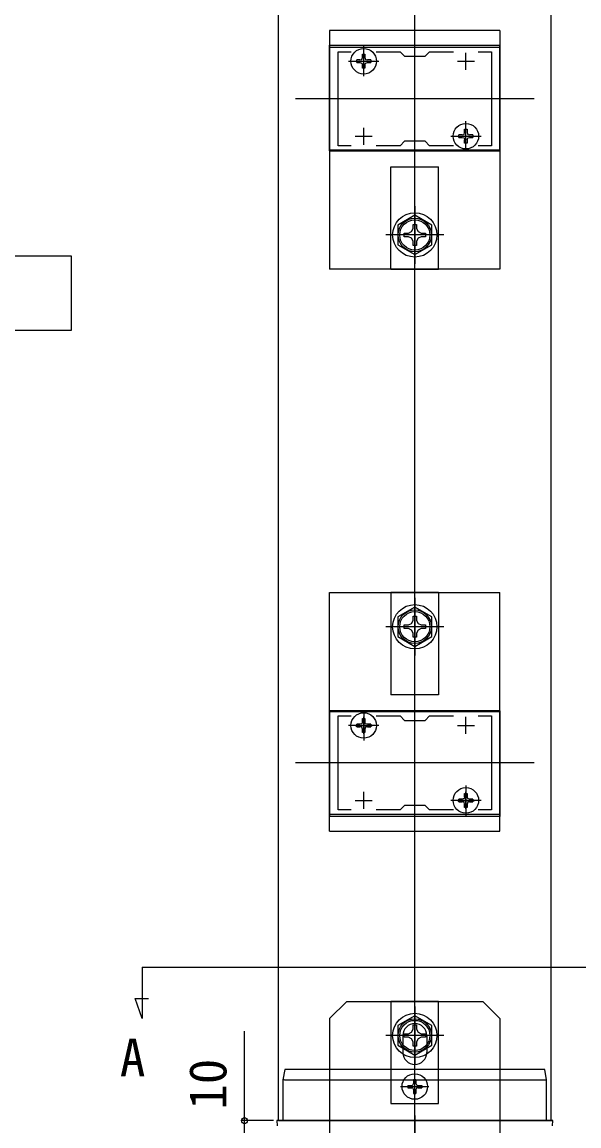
# Model space of a CAD drawing. Units: millimetres, scale not verified. Extents: x -875 to 875, y -1300 to 1293.
# Drawn here: x 14.7 to 178.2, y 183.8 to 507.9 of the extents above; entities that cross this region are included whole.
import ezdxf
from ezdxf.enums import TextEntityAlignment as Align

# ---------------------------------------------------------------- set-up
doc = ezdxf.new("R2010")
doc.units = ezdxf.units.MM
doc.header["$LTSCALE"] = 8
for name, color, linetype in [('0-2_USER1', 3, 'Continuous'), ('0-3_YKK_11', 7, 'Continuous'), ('0-4_YKK_12', 2, 'Continuous'), ('0-5_YKK_13', 4, 'Continuous'), ('0-6_YKK_D', 6, 'Continuous'), ('0-8_YSS_K', 3, 'Continuous')]:
    doc.layers.add(name, color=color, linetype=linetype)
doc.styles.add('ＭＳ ゴシック', font='')
doc.styles.get('ＭＳ ゴシック').set_extended_font_data('MS Gothic')

msp = doc.modelspace()

# ---------------------------------------------------------------- linework, layer by layer
at = {"layer": '0-2_USER1'}
msp.add_lwpolyline([(-62.941, 425.258), (-62.941, 439.258), (29.109, 439.258), (29.109, 417.376), (-62.941, 417.376)], close=True, dxfattribs=at)
at = {"layer": '0-3_YKK_11'}
for p, q in [((112.502, 496.4), (117.502, 496.4)), ((115.002, 493.9), (115.002, 498.9)), ((142.502, 496.4), (147.502, 496.4)), ((145.002, 493.9), (145.002, 498.9)), ((115.002, 471.9), (115.002, 476.9)), ((145.002, 471.9), (145.002, 476.9)), ((112.502, 474.4), (117.502, 474.4)), ((142.502, 474.4), (147.502, 474.4)), ((112.502, 301.4), (117.502, 301.4)), ((115.002, 298.9), (115.002, 303.9)), ((142.502, 301.4), (147.502, 301.4)), ((145.002, 298.9), (145.002, 303.9)), ((112.502, 279.4), (117.502, 279.4)), ((115.002, 276.9), (115.002, 281.9)), ((142.502, 279.4), (147.502, 279.4)), ((145.002, 276.9), (145.002, 281.9))]:
    msp.add_line(p, q, dxfattribs=at)
for points in [[(105.002, 470.4), (155.002, 470.4), (155.002, 500.4), (105.002, 500.4)], [(105.002, 275.4), (155.002, 275.4), (155.002, 305.4), (105.002, 305.4)]]:
    msp.add_lwpolyline(points, close=True, dxfattribs=at)
for points in [[(111.369, 471.6), (107.502, 471.6), (107.502, 499.2), (111.369, 499.2)], [(118.635, 499.2), (125.702, 499.2), (127.002, 497.9), (133.002, 497.9), (134.302, 499.2), (141.369, 499.2)], [(148.635, 499.2), (152.502, 499.2), (152.502, 471.6), (148.635, 471.6)], [(141.369, 471.6), (134.302, 471.6), (133.002, 472.9), (127.002, 472.9), (125.702, 471.6), (118.635, 471.6)], [(111.369, 276.6), (107.502, 276.6), (107.502, 304.2), (111.369, 304.2)], [(118.635, 304.2), (125.702, 304.2), (127.002, 302.9), (133.002, 302.9), (134.302, 304.2), (141.369, 304.2)], [(148.635, 304.2), (152.502, 304.2), (152.502, 276.6), (148.635, 276.6)], [(141.369, 276.6), (134.302, 276.6), (133.002, 277.9), (127.002, 277.9), (125.702, 276.6), (118.635, 276.6)]]:
    msp.add_lwpolyline(points, dxfattribs=at)
at = {"layer": '0-4_YKK_12'}
for p, q in [((90.002, 185.4), (90.002, 540.4)), ((170.002, 185.4), (170.002, 540.4)), ((165.002, 485.4), (95.002, 485.4)), ((165.002, 290.4), (95.002, 290.4)), ((50.002, 230.4), (50.002, 215.4)), ((50.002, 230.4), (200.002, 230.4)), ((90.002, 185.4), (170.202, 185.4))]:
    msp.add_line(p, q, dxfattribs=at)
msp.add_lwpolyline([(50.002, 215.4), (47.873, 221.25), (51.773, 221.25)], dxfattribs=at)
at = {"layer": '0-5_YKK_13'}
for p, q in [((155.002, 505.4), (155.002, 435.4)), ((115.002, 491.989), (115.002, 500.811)), ((155.002, 470.077), (155.002, 501.077)), ((110.562, 496.4), (119.441, 496.4)), ((112.952, 496.025), (112.952, 496.775)), ((113.902, 496.775), (112.952, 496.775)), ((112.952, 496.025), (113.902, 496.025)), ((114.627, 497.5), (114.627, 498.45)), ((114.627, 498.45), (115.377, 498.45)), ((115.377, 498.45), (115.377, 497.5)), ((115.377, 497.5), (115.532, 496.93)), ((115.377, 495.3), (115.532, 495.87)), ((115.532, 496.93), (116.102, 496.775)), ((115.532, 495.87), (116.102, 496.025)), ((117.052, 496.775), (116.102, 496.775)), ((116.102, 496.025), (117.052, 496.025)), ((117.052, 496.775), (117.052, 496.025)), ((114.627, 494.35), (114.627, 495.3)), ((115.377, 494.35), (114.627, 494.35)), ((115.377, 495.3), (115.377, 494.35)), ((144.627, 475.5), (144.627, 476.45)), ((144.627, 476.45), (145.377, 476.45)), ((145.002, 469.989), (145.002, 478.811)), ((145.377, 476.45), (145.377, 475.5)), ((140.562, 474.4), (149.441, 474.4)), ((142.952, 474.025), (142.952, 474.775)), ((143.902, 474.775), (142.952, 474.775)), ((142.952, 474.025), (143.902, 474.025)), ((144.627, 472.35), (144.627, 473.3)), ((145.377, 475.5), (145.532, 474.93)), ((145.377, 473.3), (145.532, 473.87)), ((145.377, 473.3), (145.377, 472.35)), ((145.532, 474.93), (146.102, 474.775)), ((145.532, 473.87), (146.102, 474.025)), ((147.052, 474.775), (146.102, 474.775)), ((146.102, 474.025), (147.052, 474.025)), ((147.052, 474.775), (147.052, 474.025)), ((105.002, 470.077), (155.002, 470.077)), ((145.377, 472.35), (144.627, 472.35)), ((130.002, 453.9), (130.002, 436.9)), ((129.479, 447.254), (129.5, 448.5)), ((138.502, 445.4), (121.502, 445.4)), ((155.002, 435.4), (105.002, 435.4)), ((105.002, 270.4), (105.002, 340.4)), ((105.002, 340.4), (155.002, 340.4)), ((130.002, 338.9), (130.002, 321.9)), ((129.479, 332.254), (129.5, 333.5)), ((138.502, 330.4), (121.502, 330.4)), ((105.002, 305.723), (105.002, 274.723)), ((155.002, 305.723), (105.002, 305.723)), ((115.002, 305.811), (115.002, 296.989)), ((119.441, 301.4), (110.562, 301.4)), ((112.952, 301.025), (112.952, 301.775)), ((113.902, 301.775), (112.952, 301.775)), ((114.472, 301.93), (113.902, 301.775)), ((114.627, 302.5), (114.472, 301.93)), ((114.627, 302.5), (114.627, 303.45)), ((114.627, 303.45), (115.377, 303.45)), ((115.377, 303.45), (115.377, 302.5)), ((117.052, 301.775), (116.102, 301.775)), ((117.052, 301.775), (117.052, 301.025)), ((112.952, 301.025), (113.902, 301.025)), ((114.472, 300.87), (113.902, 301.025)), ((114.627, 300.3), (114.472, 300.87)), ((114.627, 299.35), (114.627, 300.3)), ((115.377, 299.35), (114.627, 299.35)), ((115.377, 300.3), (115.377, 299.35)), ((116.102, 301.025), (117.052, 301.025)), ((145.002, 283.811), (145.002, 274.989)), ((149.441, 279.4), (140.562, 279.4)), ((142.952, 279.025), (142.952, 279.775)), ((143.902, 279.775), (142.952, 279.775)), ((142.952, 279.025), (143.902, 279.025)), ((144.472, 279.93), (143.902, 279.775)), ((144.472, 278.87), (143.902, 279.025)), ((144.627, 280.5), (144.472, 279.93)), ((144.627, 278.3), (144.472, 278.87)), ((144.627, 280.5), (144.627, 281.45)), ((144.627, 281.45), (145.377, 281.45)), ((145.377, 281.45), (145.377, 280.5)), ((147.052, 279.775), (146.102, 279.775)), ((146.102, 279.025), (147.052, 279.025)), ((147.052, 279.775), (147.052, 279.025)), ((144.627, 277.35), (144.627, 278.3)), ((145.377, 277.35), (144.627, 277.35)), ((145.377, 278.3), (145.377, 277.35)), ((110.002, 220.4), (105.002, 215.4)), ((110.002, 220.4), (150.002, 220.4)), ((155.002, 215.4), (150.002, 220.4)), ((130.002, 218.9), (130.002, 201.9)), ((129.479, 212.254), (129.5, 213.5)), ((138.502, 210.4), (121.502, 210.4)), ((126.502, 210.4), (126.502, 205.4)), ((133.502, 210.4), (133.502, 205.4)), ((91.802, 200.4), (91.302, 197.4)), ((167.574, 200.4), (92.503, 200.4)), ((130.002, 191.25), (130.002, 199.55)), ((92.012, 197.4), (168.065, 197.4)), ((125.852, 195.4), (134.152, 195.4)), ((127.952, 195.75), (127.952, 195.05)), ((127.952, 195.75), (129.152, 195.75)), ((127.952, 195.05), (129.152, 195.05)), ((129.652, 197.45), (130.352, 197.45)), ((129.652, 197.45), (129.652, 196.25)), ((129.652, 194.55), (129.652, 193.35)), ((130.352, 197.45), (130.352, 196.25)), ((130.352, 194.55), (130.352, 193.35)), ((130.852, 195.75), (132.052, 195.75)), ((130.852, 195.05), (132.052, 195.05)), ((132.052, 195.75), (132.052, 195.05)), ((129.652, 193.35), (130.352, 193.35)), ((89.502, 185.4), (89.597, 183.839)), ((168.233, 185.4), (92.033, 185.4)), ((130.002, 186.9), (130.002, 98.861)), ((170.406, 183.839), (170.502, 185.4))]:
    msp.add_line(p, q, dxfattribs=at)
for points in [[(155.002, 505.4), (105.002, 505.4), (105.002, 435.4)], [(105.002, 470.077), (105.002, 501.077), (155.002, 501.077)], [(113.902, 496.775), (114.472, 496.93), (114.627, 497.5)], [(113.902, 496.025), (114.472, 495.87), (114.627, 495.3)], [(143.902, 474.775), (144.472, 474.93), (144.627, 475.5)], [(143.902, 474.025), (144.472, 473.87), (144.627, 473.3)], [(123.002, 435.4), (137.002, 435.4), (137.002, 465.4)], [(123.002, 435.4), (123.002, 465.4), (137.002, 465.4)], [(128.148, 445.923), (129.017, 446.385), (129.479, 447.254)], [(129.5, 448.5), (130.503, 448.5), (130.525, 447.254)], [(130.525, 447.254), (130.987, 446.385), (131.855, 445.923)], [(128.148, 444.877), (126.902, 444.899), (126.902, 445.901), (128.148, 445.923)], [(129.479, 443.546), (129.017, 444.415), (128.148, 444.877)], [(131.855, 444.877), (130.987, 444.415), (130.525, 443.546)], [(131.855, 445.923), (133.102, 445.901), (133.102, 444.899), (131.855, 444.877)], [(130.525, 443.546), (130.503, 442.3), (129.5, 442.3), (129.479, 443.546)], [(105.002, 270.4), (155.002, 270.4), (155.002, 340.4)], [(137.002, 340.4), (123.002, 340.4), (123.002, 310.4)], [(137.002, 340.4), (137.002, 310.4), (123.002, 310.4)], [(128.148, 329.877), (126.902, 329.899), (126.902, 330.901), (128.148, 330.923)], [(128.148, 330.923), (129.017, 331.385), (129.479, 332.254)], [(129.5, 333.5), (130.503, 333.5), (130.525, 332.254)], [(130.525, 332.254), (130.987, 331.385), (131.855, 330.923)], [(131.855, 330.923), (133.102, 330.901), (133.102, 329.899), (131.855, 329.877)], [(129.479, 328.546), (129.017, 329.415), (128.148, 329.877)], [(130.525, 328.546), (130.503, 327.3), (129.5, 327.3), (129.479, 328.546)], [(131.855, 329.877), (130.987, 329.415), (130.525, 328.546)], [(155.002, 305.723), (155.002, 274.723), (105.002, 274.723)], [(116.102, 301.775), (115.532, 301.93), (115.377, 302.5)], [(116.102, 301.025), (115.532, 300.87), (115.377, 300.3)], [(146.102, 279.775), (145.532, 279.93), (145.377, 280.5)], [(146.102, 279.025), (145.532, 278.87), (145.377, 278.3)], [(105.002, 215.4), (105.002, 185.4), (105.002, 175.4)], [(155.002, 215.4), (155.002, 185.4), (155.002, 175.4)], [(128.148, 209.877), (126.902, 209.899), (126.902, 210.901), (128.148, 210.923)], [(128.148, 210.923), (129.017, 211.385), (129.479, 212.254)], [(129.5, 213.5), (130.503, 213.5), (130.525, 212.254)], [(130.525, 212.254), (130.987, 211.385), (131.855, 210.923)], [(131.855, 210.923), (133.102, 210.901), (133.102, 209.899), (131.855, 209.877)], [(129.479, 208.546), (129.017, 209.415), (128.148, 209.877)], [(130.525, 208.546), (130.503, 207.3), (129.5, 207.3), (129.479, 208.546)], [(131.855, 209.877), (130.987, 209.415), (130.525, 208.546)], [(92.503, 200.4), (92.286, 200.4), (92.091, 200.4), (91.936, 200.4), (91.837, 200.4), (91.802, 200.4)], [(168.202, 200.4), (168.12, 200.4), (167.893, 200.4), (167.574, 200.4)], [(168.702, 185.4), (168.702, 197.4), (168.702, 197.4), (168.202, 200.4)], [(91.302, 197.4), (91.338, 197.415), (91.439, 197.423), (91.593, 197.423), (91.787, 197.415), (92.002, 197.4)], [(91.302, 197.4), (91.302, 197.4), (91.302, 185.4)], [(92.012, 197.4), (92.011, 197.4), (92.011, 197.4), (92.01, 197.4), (92.01, 197.4), (92.009, 197.4), (92.008, 197.4), (92.008, 197.4), (92.007, 197.4), (92.007, 197.4), (92.006, 197.4), (92.005, 197.4), (92.005, 197.4), (92.004, 197.4), (92.004, 197.4), (92.003, 197.4), (92.002, 197.4)], [(168.074, 197.4), (168.073, 197.4), (168.073, 197.4), (168.072, 197.4), (168.072, 197.4), (168.071, 197.4), (168.071, 197.4), (168.07, 197.4), (168.07, 197.4), (168.069, 197.4), (168.069, 197.4), (168.068, 197.4), (168.067, 197.4), (168.067, 197.4), (168.066, 197.4), (168.066, 197.4), (168.065, 197.4)], [(168.074, 197.4), (168.39, 197.418), (168.617, 197.418), (168.702, 197.4)], [(92.033, 185.4), (91.729, 185.4), (91.43, 185.4), (91.138, 185.4), (90.86, 185.4), (90.599, 185.4), (90.357, 185.4), (90.141, 185.4), (89.952, 185.4), (89.793, 185.4), (89.668, 185.4), (89.576, 185.4), (89.52, 185.4), (89.502, 185.4)], [(170.502, 185.4), (170.49, 185.4), (170.454, 185.4), (170.394, 185.4), (170.31, 185.4), (170.205, 185.4), (170.079, 185.4), (169.931, 185.4), (169.765, 185.4), (169.583, 185.4), (169.385, 185.4), (169.172, 185.4), (168.95, 185.4), (168.718, 185.4), (168.478, 185.4), (168.233, 185.4)]]:
    msp.add_lwpolyline(points, dxfattribs=at)
for points in [[(135.002, 448.287), (130.002, 451.174), (125.002, 448.287), (125.002, 442.513), (130.002, 439.626), (135.002, 442.513)], [(135.002, 333.287), (130.002, 336.174), (125.002, 333.287), (125.002, 327.513), (130.002, 324.626), (135.002, 327.513)], [(137.002, 190.4), (137.002, 220.4), (123.002, 220.4), (123.002, 190.4)], [(135.002, 213.287), (130.002, 216.174), (125.002, 213.287), (125.002, 207.513), (130.002, 204.626), (135.002, 207.513)]]:
    msp.add_lwpolyline(points, close=True, dxfattribs=at)
for centre, radius in [((115.002, 496.4), 3.75), ((145.002, 474.4), 3.75), ((130.002, 445.4), 6.5), ((130.002, 445.4), 4.907), ((130.002, 445.4), 4.432), ((130.002, 330.4), 6.5), ((130.002, 330.4), 4.907), ((130.002, 330.4), 4.432), ((115.002, 301.4), 3.75), ((145.002, 279.4), 3.75), ((130.002, 210.4), 6.5), ((130.002, 210.4), 4.907), ((130.002, 210.4), 4.432), ((130.002, 195.4), 3.75)]:
    msp.add_circle(centre, radius, dxfattribs=at)
for centre, radius, start, end in [((130.002, 210.4), 3.5, 0, 180), ((130.002, 205.4), 3.5, 180, 0), ((129.152, 196.25), 0.5, 270, 0), ((129.152, 194.55), 0.5, 0, 90), ((130.852, 196.25), 0.5, 180, 270), ((130.852, 194.55), 0.5, 90, 180)]:
    msp.add_arc(centre, radius, start, end, dxfattribs=at)
at = {"layer": '0-6_YKK_D'}
msp.add_line((88.502, 185.4), (79.002, 185.4), dxfattribs=at)
msp.add_lwpolyline([(80.002, 175.4), (80.002, 185.4), (80.002, 211.65)], dxfattribs=at)
msp.add_circle((80.002, 185.4), 0.875, dxfattribs=at)
at = {"layer": '0-8_YSS_K'}
msp.add_line((130.002, 27.4), (130.002, 585.4), dxfattribs=at)

# ---------------------------------------------------------------- texts
at = {"layer": '0-2_USER1', "style": 'ＭＳ ゴシック'}
msp.add_text('A', height=11, dxfattribs=at).set_placement((43.417, 195.132), align=Align.BOTTOM_LEFT)
at = {"layer": '0-6_YKK_D', "style": 'ＭＳ ゴシック'}
msp.add_text('10', height=11, rotation=90, dxfattribs=at).set_placement((78.002, 188.599), align=Align.BOTTOM_LEFT)

doc.saveas('drawing.dxf')
